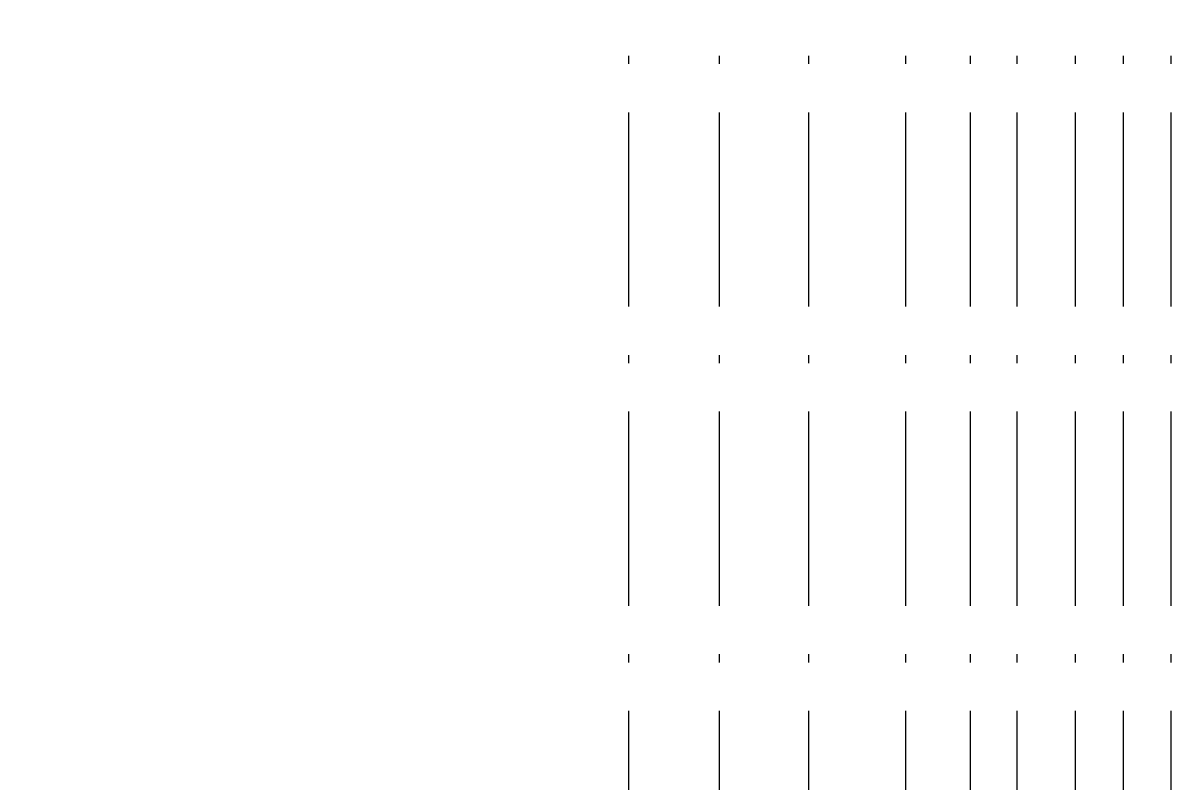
# Model space of a CAD drawing. Header units: millimetres. Extents: x -46731 to -19574, y -35129 to 2508.
# Drawn here: x -35310 to -28215, y -11590 to -6891 of the extents above; entities that cross this region are included whole.
import ezdxf

# ---------------------------------------------------------------- set-up
doc = ezdxf.new("R2010")
doc.units = ezdxf.units.MM
doc.linetypes.add('ACAD_ISO10W100', pattern=[18.5, 12, -3, 0.5, -3])
doc.layers.add('100 noprint', color=1, linetype='Continuous', plot=False)

msp = doc.modelspace()

# ---------------------------------------------------------------- linework, layer by layer
at = {"layer": '100 noprint', "color": 1, "linetype": 'ACAD_ISO10W100', "lineweight": -2, "ltscale": 100, "flags": 128}
for points in [[(-31566.439, -16044.086), (-31566.439, -3199.144, 1), (-42979.916, -3199.144)], [(-31006.439, -16044.086), (-31006.439, -3199.144, 1), (-42419.916, -3199.144)], [(-30454.042, -16044.086), (-30454.042, -3199.144, 1), (-41867.52, -3199.144)], [(-29854.042, -16044.086), (-29854.042, -3199.144, 1), (-41267.52, -3199.144)], [(-29454.042, -16044.086), (-29454.042, -3199.144, 1), (-40867.52, -3199.144)], [(-29165.208, -16044.086), (-29165.208, -3199.144, 1), (-40578.685, -3199.144)], [(-28805.208, -16044.086), (-28805.208, -3199.144, 1), (-40218.685, -3199.144)], [(-28509.708, -16044.086), (-28509.708, -3199.144, 1), (-39923.185, -3199.144)], [(-28215.208, -16044.086), (-28215.208, -3199.144, 1), (-39628.685, -3199.144)]]:
    msp.add_lwpolyline(points, format="xyb", dxfattribs=at)

doc.saveas('drawing.dxf')
